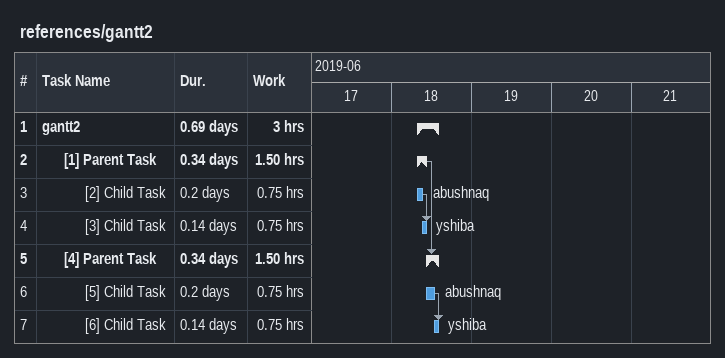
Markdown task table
references/gantt2

| ID | Level | Task | Duration | Start | Finish | Predecessors | Resources | Work (h) |
|---|---|---|---|---|---|---|---|---|
| 1 | 1 | **gantt2** | 0.69d | 2019-06-18 | 2019-06-18 |  |  | 3 |
| 2 | 2 | **[1] Parent Task** | 0.34d | 2019-06-18 | 2019-06-18 |  |  | 1.50 |
| 3 | 3 | [2] Child Task | 0.2d | 2019-06-18 | 2019-06-18 |  | abushnaq | 0.75 |
| 4 | 3 | [3] Child Task | 0.14d | 2019-06-18 | 2019-06-18 | 3 | yshiba | 0.75 |
| 5 | 2 | **[4] Parent Task** | 0.34d | 2019-06-18 | 2019-06-18 | 2 |  | 1.50 |
| 6 | 3 | [5] Child Task | 0.2d | 2019-06-18 | 2019-06-18 |  | abushnaq | 0.75 |
| 7 | 3 | [6] Child Task | 0.14d | 2019-06-18 | 2019-06-18 | 6 | yshiba | 0.75 |
